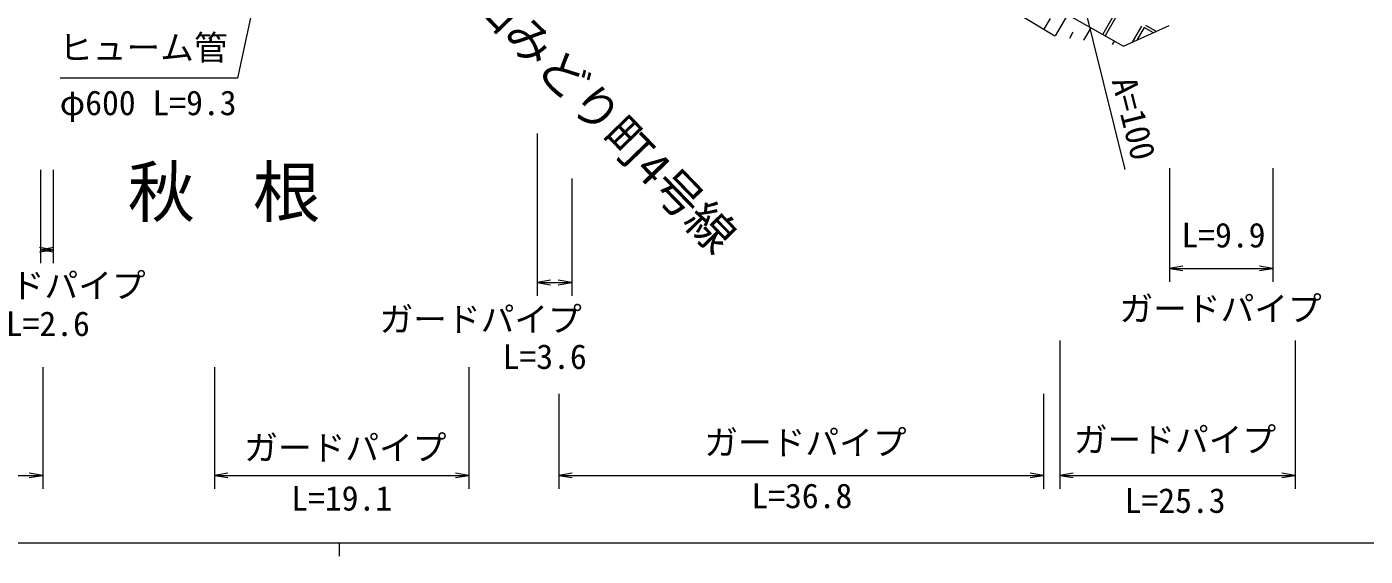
# Model space of a CAD drawing. Units: millimetres, scale not verified. Extents: x 40000 to 680000, y 20000 to 380000.
# Drawn here: x 144828 to 244100, y 204000 to 243286 of the extents above; entities that cross this region are included whole.
import ezdxf
from ezdxf.enums import TextEntityAlignment as Align

# ---------------------------------------------------------------- set-up
doc = ezdxf.new("R2010")
doc.units = ezdxf.units.MM
doc.header["$LTSCALE"] = 1000
for name, color, linetype, lineweight in [('M-BGD', 7, 'Continuous', 13), ('M-BGD-HTXT', 7, 'Continuous', 13), ('M-STR-HTXT', 7, 'Continuous', 13), ('M-TTL-BAND', 7, 'Continuous', 13)]:
    doc.layers.add(name, color=color, linetype=linetype, lineweight=lineweight)
doc.layers.add('M-BMK-HTXT', color=7, linetype='Continuous')
doc.styles.add('ＭＳ ゴシック', font='')
doc.styles.get('ＭＳ ゴシック').set_extended_font_data('MS Gothic')

# ---------------------------------------------------------------- blocks, each defined once
blk = doc.blocks.new('open_arrow')
at = {"color": 0, "linetype": 'Continuous', "lineweight": -2}
blk.add_lwpolyline([(7.5, 1.25), (0, 0), (7.5, -1.25)], dxfattribs=at)

msp = doc.modelspace()

# ---------------------------------------------------------------- linework, layer by layer
at = {"layer": 'M-BGD'}
for p, q in [((219592, 245571), (226161, 241839)), ((224630, 242708), (225625, 244437)), ((225799, 244337), (224803, 242610)), ((222894, 243702), (223847, 243153)), ((226161, 241839), (229560, 243373)), ((226845, 242148), (227532, 243339)), ((227705, 243239), (227157, 242288)), ((228389, 242844), (227705, 243239)), ((227805, 243412), (228614, 242946))]:
    msp.add_line(p, q, dxfattribs=at)
at = {"layer": 'M-BGD-HTXT'}
for p, q in [((212521, 247789), (221080, 242621)), ((220279, 243104), (220754, 243906)), ((221127, 242613), (222050, 244174)), ((222179, 242451), (222443, 242899)), ((223230, 242290), (223767, 243198)), ((225349, 241963), (225498, 242215))]:
    msp.add_line(p, q, dxfattribs=at)
at = {"layer": 'M-STR-HTXT'}
for p, q in [((213357, 284792), (226267, 232706)), ((182682, 235354), (182682, 223311)), ((145850, 232670), (145850, 225742)), ((146775, 232670), (146775, 225742)), ((229572, 232789), (229572, 224361)), ((237254, 232789), (237254, 224361)), ((185249, 232029), (185249, 223311)), ((145850, 226742), (146775, 226742)), ((229572, 225361), (237254, 225361)), ((182682, 224311), (185249, 224311)), ((221443, 220000), (221443, 209000)), ((238905, 220000), (238905, 209000)), ((146009, 218030), (146009, 209000)), ((158747, 218030), (158747, 209000)), ((177615, 218030), (177615, 209000)), ((184284, 216041), (184284, 209000)), ((220238, 216041), (220238, 209000)), ((108438, 210000), (146009, 210000)), ((158747, 210000), (177615, 210000)), ((184284, 210000), (220238, 210000)), ((221443, 210000), (238905, 210000))]:
    msp.add_line(p, q, dxfattribs=at)
msp.add_lwpolyline([(165646, 263610), (160446, 239470), (147306, 239470)], dxfattribs=at)
at = {"layer": 'M-TTL-BAND'}
for p, q in [((40000, 205000), (579000, 205000)), ((168000, 205000), (168000, 204000))]:
    msp.add_line(p, q, dxfattribs=at)

# ---------------------------------------------------------------- block references
at = {"layer": 'M-STR-HTXT', "xscale": 133, "yscale": 133, "rotation": 180}
for p in [(146775, 226742), (237254, 225361), (185249, 224311), (146009, 210000), (177615, 210000), (220238, 210000), (238905, 210000)]:
    msp.add_blockref('open_arrow', p, dxfattribs=at)
at = {"layer": 'M-STR-HTXT', "xscale": 133, "yscale": 133}
for p in [(145850, 226742), (229572, 225361), (182682, 224311), (158747, 210000), (184284, 210000), (221443, 210000)]:
    msp.add_blockref('open_arrow', p, dxfattribs=at)

# ---------------------------------------------------------------- texts
at = {"layer": 'M-BGD-HTXT', "style": 'ＭＳ ゴシック'}
msp.add_text('市道勝山形山みどり町4号線', height=2566, rotation=314.065, dxfattribs=at).set_placement((164883, 257161), align=Align.BOTTOM_LEFT)
at = {"layer": 'M-BMK-HTXT', "insert": (160057, 230827), "char_height": 3666, "attachment_point": 5, "style": 'ＭＳ ゴシック'}
msp.add_mtext('\\T1.24;秋\\~根', dxfattribs=at)
at = {"layer": 'M-STR-HTXT', "style": 'ＭＳ ゴシック'}
for s, p in [('ヒューム管', (159725, 240275)), ('φ600 L=9.3', (160386, 236175))]:
    msp.add_text(s, height=1833, dxfattribs=at).set_placement(p, align=Align.BOTTOM_RIGHT)
msp.add_text('A=100', height=1833, rotation=284.161, dxfattribs=at).set_placement((226943, 236479), align=Align.MIDDLE_CENTER)
for s, p in [('L=9.9', (233583, 226361)), ('ガードパイプ', (146143, 222626)), ('ガードパイプ', (233372, 220902)), ('ガードパイプ', (178493, 220116)), ('L=2.6', (146389, 219785)), ('L=3.6', (183243, 217345)), ('ガードパイプ', (202579, 210975)), ('ガードパイプ', (229990, 211180)), ('ガードパイプ', (168457, 210586)), ('L=19.1', (168185, 206839)), ('L=36.8', (202315, 207017)), ('L=25.3', (229999, 206668))]:
    msp.add_text(s, height=1833, dxfattribs=at).set_placement(p, align=Align.BOTTOM_CENTER)

doc.saveas('drawing.dxf')
